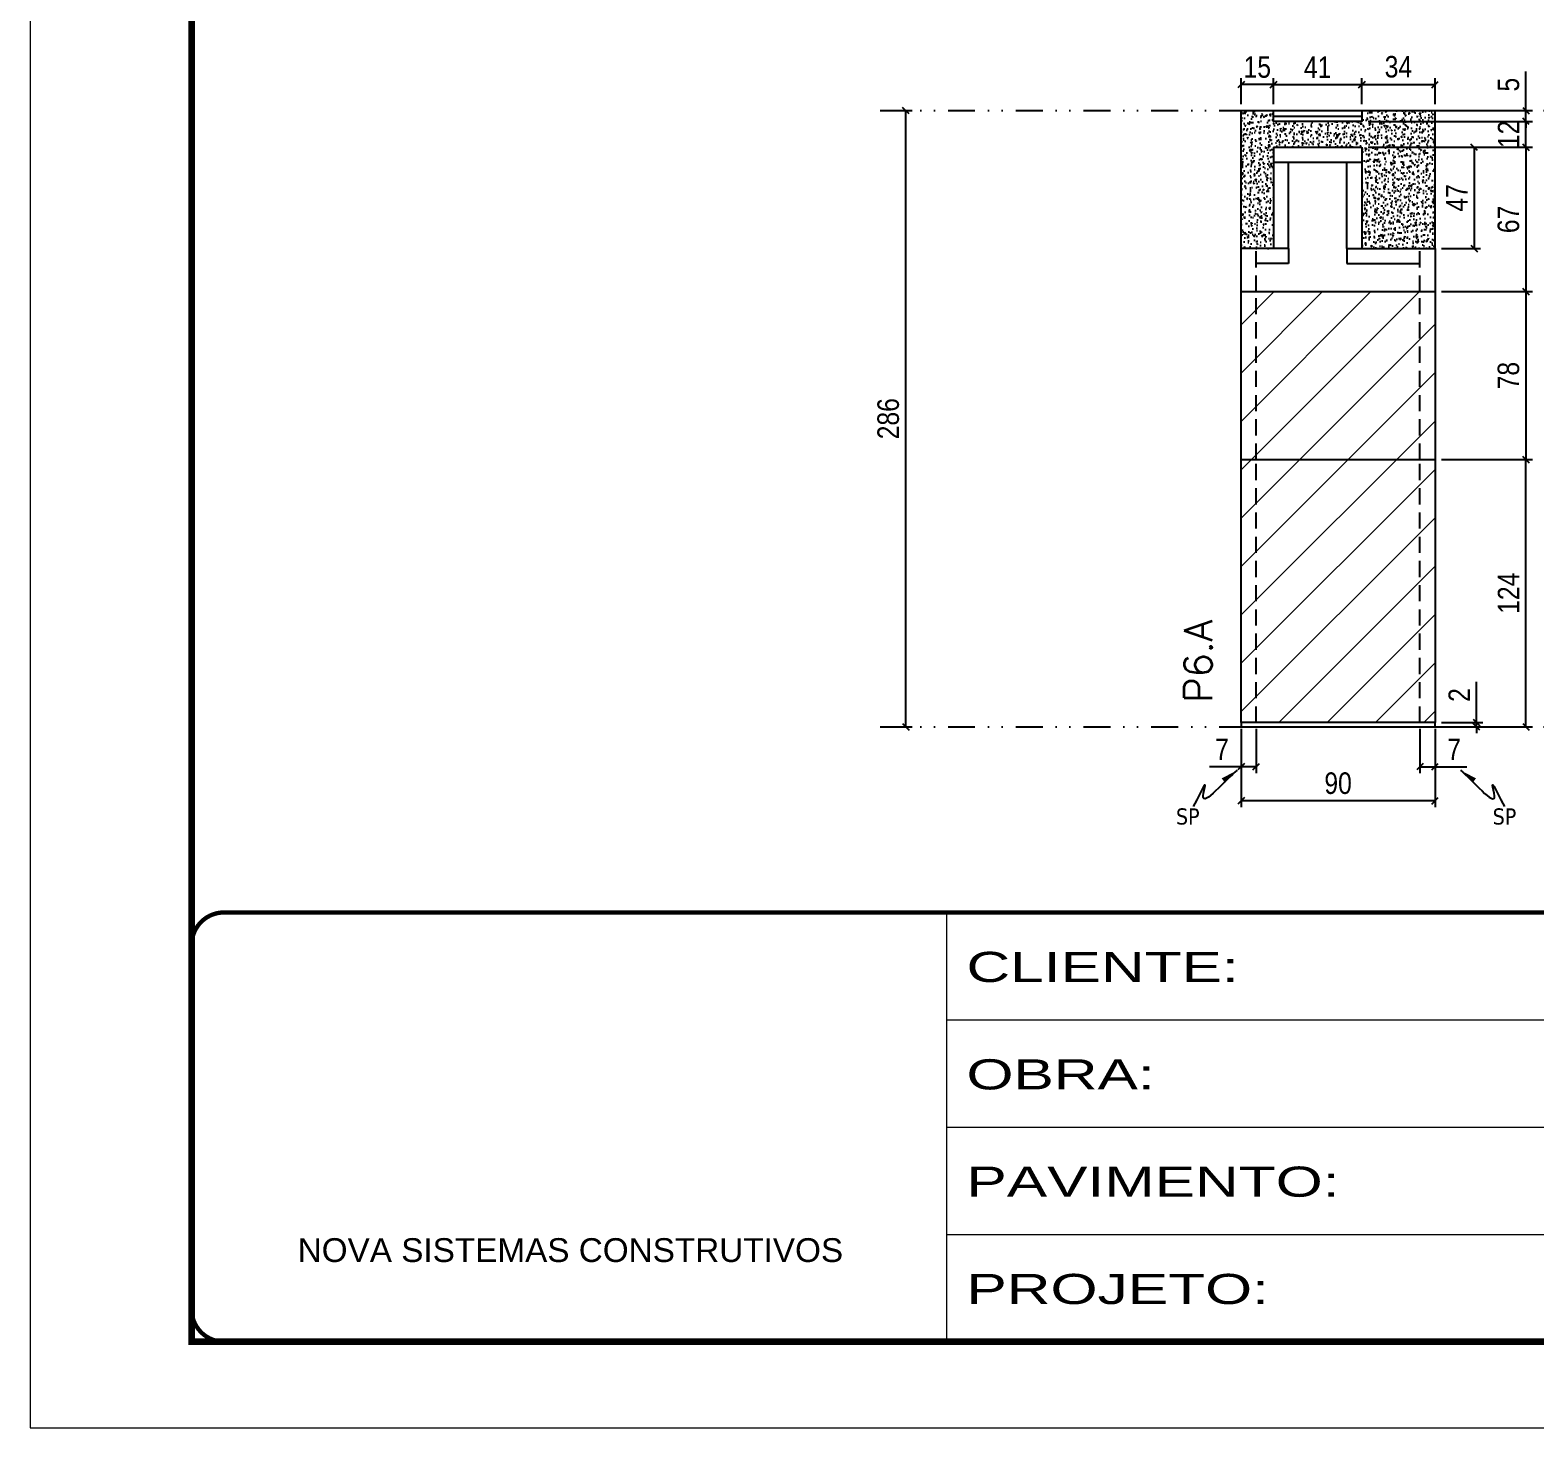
# Model space of a CAD drawing. Extents: x 808 to 7089, y -98 to 17032.
# Drawn here: x 3992 to 4690, y 13685 to 14334 of the extents above; entities that cross this region are included whole.
import ezdxf

# ---------------------------------------------------------------- set-up
doc = ezdxf.new("R2010")
doc.units = 0
for name, pattern in [('CONTINUO', [0]), ('DASHED', [0.75, 0.5, -0.25]), ('DIVIDE2', [0.625, 0.25, -0.125, 0, -0.125, 0, -0.125]), ('HIDDEN', [0.375, 0.25, -0.125])]:
    doc.linetypes.add(name, pattern=pattern)
for name, color, linetype in [('COTA', 241, 'Continuous'), ('Nível', 160, 'Continuous'), ('Painéis', 200, 'Continuous'), ('SARR_2.2x7', 40, 'Continuous'), ('SARR_EDITAR', 141, 'Continuous'), ('Sarrafo de Pressão', 42, 'HIDDEN'), ('texto', 7, 'Continuous')]:
    doc.layers.add(name, color=color, linetype=linetype)
for name, color, linetype, lineweight in [('Folhas', 255, 'Continuous', 9), ('REAPROVEITAMENTO', 251, 'Continuous', 9), ('SARRAFO DE PRESSAO', 251, 'DASHED', 9), ('Texto Seção', 7, 'Continuous', 15)]:
    doc.layers.add(name, color=color, linetype=linetype, lineweight=lineweight)
doc.styles.add('ARIAL', font='arial.ttf')
doc.styles.add('COTA TECNICA', font='techl___.ttf', dxfattribs={"height": 10})
doc.styles.add('COTA TECNICA-50', font='techl___.ttf', dxfattribs={"height": 10})
doc.styles.add('REGUA-120', font='ROMANS.shx', dxfattribs={"height": 15})
doc.styles.get("Standard").update_dxf_attribs({"font": 'arial.ttf'})
doc.styles.add('Tecnologia', font='')
doc.styles.get('Tecnologia').set_extended_font_data('Forgotten Futurist')
doc.dimstyles.new('COTA PAINEL-50', dxfattribs={"dimtxt": 10, "dimasz": 3, "dimexe": 3, "dimexo": 3, "dimgap": 3, "dimtad": 1, "dimdec": 1, "dimzin": 12, "dimdsep": 46, "dimtxsty": 'COTA TECNICA-50', "dimblk1": 'OBLIQUE', "dimblk2": 'OBLIQUE', "dimsah": 1, "dimcen": 0.9, "dimclrd": 4, "dimclre": 4, "dimclrt": 240, "dimadec": 1, "dimazin": 3, "dimtfac": 1, "dimtdec": 1, "dimtmove": 0, "dimatfit": 3, "dimfxl": 1, "dimtolj": 1, "dimtzin": 12, "dimarcsym": 0})
doc.dimstyles.new('PAINEL', dxfattribs={"dimtxt": 10, "dimasz": 3, "dimexe": 3, "dimexo": 3, "dimgap": 3, "dimtad": 1, "dimdec": 1, "dimzin": 12, "dimdsep": 46, "dimtxsty": 'COTA TECNICA', "dimblk1": 'OBLIQUE', "dimblk2": 'OBLIQUE', "dimsah": 1, "dimcen": 0.9, "dimclrd": 4, "dimclre": 4, "dimclrt": 240, "dimadec": 1, "dimazin": 3, "dimtfac": 1, "dimtdec": 1, "dimtmove": 0, "dimatfit": 3, "dimfxl": 1, "dimtolj": 1, "dimtzin": 12, "dimarcsym": 0})
doc.dimstyles.get("Standard").update_dxf_attribs({"dimtxt": 0.18, "dimasz": 0.18, "dimexe": 0.18, "dimexo": 0.0625, "dimgap": 0.09, "dimtad": 0, "dimtih": 1, "dimtoh": 1, "dimdec": 4, "dimzin": 0, "dimdsep": 46, "dimtxsty": 'Standard', "dimcen": 0.09, "dimadec": 0, "dimazin": 0, "dimtfac": 1, "dimtdec": 4, "dimtofl": 0, "dimtmove": 0, "dimatfit": 3, "dimfxl": 1, "dimtolj": 1, "dimtzin": 0, "dimarcsym": 0})

# ---------------------------------------------------------------- blocks, each defined once
blk = doc.blocks.new('9999999999')
at = {"color": 30, "linetype": 'CONTINUO'}
for p, q in [((98564.56, 34230.21), (98564.56, 34429.45)), ((98564.56, 34379.64), (99583.98, 34379.64)), ((98564.56, 34329.83), (99487.98, 34329.83)), ((98564.56, 34280.02), (99487.98, 34280.02))]:
    blk.add_line(p, q, dxfattribs=at)
at = {"color": 30, "linetype": 'CONTINUO', "const_width": 2}
blk.add_lwpolyline([(99583.98, 34230.21), (99583.98, 34414.45, 0.414214), (99568.98, 34429.45), (98228.98, 34429.45, 0.414214), (98213.98, 34414.45), (98213.98, 34245.21, 0.414214), (98228.98, 34230.21), (99583.98, 34230.21)], format="xyb", dxfattribs=at)
at = {"layer": 'Folhas'}
blk.add_lwpolyline([(98138.98, 34190.21), (99623.98, 34190.21), (99623.98, 35240.21), (98138.98, 35240.21)], close=True, dxfattribs=at)
at = {"layer": 'Folhas', "color": 30, "const_width": 3}
blk.add_lwpolyline([(98213.98, 34230.21), (99583.98, 34230.21), (99583.98, 35200.21), (98213.98, 35200.21)], close=True, dxfattribs=at)
at = {"color": 7, "linetype": 'Continuous', "ltscale": 5, "style": 'ARIAL'}
blk.add_text('NOVA SISTEMAS CONSTRUTIVOS', height=11.0592, dxfattribs=at).set_placement((98263.19, 34267.21))
at = {"layer": 'Folhas', "color": 7, "style": 'Tecnologia', "width": 1.5}
for s, p in [('CLIENTE:', (98573.65, 34397.17)), ('OBRA:', (98573.65, 34347.31)), ('PAVIMENTO:', (98573.65, 34297.5)), ('PROJETO:', (98573.65, 34247.69))]:
    blk.add_text(s, height=14, dxfattribs=at).set_placement(p)
blk = doc.blocks.new('_Oblique')
at = {"color": 0, "linetype": 'ByBlock', "lineweight": -2}
blk.add_line((-0.5, -0.5), (0.5, 0.5), dxfattribs=at)
blk = doc.blocks.new('*D2034')
at = {"layer": 'COTA', "color": 4, "lineweight": -2, "transparency": 16777216}
for p, q in [((4389.34, 14296.74), (4401.19, 14296.74)), ((4398.19, 14010.74), (4398.19, 14296.74)), ((4389.34, 14010.74), (4401.19, 14010.74))]:
    blk.add_line(p, q, dxfattribs=at)
at = {"layer": 'Defpoints', "color": 0, "transparency": 16777216}
for p in [(4386.34, 14296.74), (4398.19, 14296.74), (4386.34, 14010.74)]:
    blk.add_point(p, dxfattribs=at)
at = {"layer": 'COTA', "color": 4, "lineweight": -2, "transparency": 16777216, "xscale": 3, "yscale": 3, "zscale": 3}
for p, rotation in [((4398.19, 14296.74), 90), ((4398.19, 14010.74), 270)]:
    blk.add_blockref('_Oblique', p, dxfattribs=dict(at, rotation=rotation))
at = {"layer": 'COTA', "color": 240, "transparency": 16777216, "insert": (4390.06, 14153.74), "char_height": 10, "attachment_point": 5, "rotation": 90, "style": 'COTA TECNICA-50'}
blk.add_mtext('\\A1;286', dxfattribs=at)
blk = doc.blocks.new('*D1434')
at = {"layer": 'COTA', "color": 4, "lineweight": -2, "transparency": 16777216}
for p, q in [((4553.85, 14009.74), (4553.85, 13973.38)), ((4643.85, 14009.74), (4643.85, 13973.38)), ((4643.85, 13976.38), (4553.85, 13976.38))]:
    blk.add_line(p, q, dxfattribs=at)
at = {"layer": 'Defpoints', "color": 0, "transparency": 16777216}
for p in [(4553.85, 14012.74), (4643.85, 14012.74), (4553.85, 13976.38)]:
    blk.add_point(p, dxfattribs=at)
at = {"layer": 'COTA', "color": 4, "lineweight": -2, "transparency": 16777216, "xscale": 3, "yscale": 3, "zscale": 3, "rotation": 180}
blk.add_blockref('_Oblique', (4553.85, 13976.38), dxfattribs=at)
at = {"layer": 'COTA', "color": 4, "lineweight": -2, "transparency": 16777216, "xscale": 3, "yscale": 3, "zscale": 3}
blk.add_blockref('_Oblique', (4643.85, 13976.38), dxfattribs=at)
at = {"layer": 'COTA', "color": 240, "transparency": 16777216, "insert": (4598.85, 13984.51), "char_height": 10, "attachment_point": 5, "style": 'COTA TECNICA'}
blk.add_mtext('\\A1;90', dxfattribs=at)
blk = doc.blocks.new('*D1435')
at = {"layer": 'COTA', "color": 4, "lineweight": -2, "transparency": 16777216}
for p, q in [((4636.85, 14009.74), (4636.85, 13989.23)), ((4643.85, 14007.74), (4643.85, 13989.23)), ((4636.85, 13992.23), (4643.85, 13992.23)), ((4643.85, 13992.23), (4658.58, 13992.23))]:
    blk.add_line(p, q, dxfattribs=at)
at = {"layer": 'Defpoints', "color": 0, "transparency": 16777216}
for p in [(4636.85, 14012.74), (4643.85, 14010.74), (4643.85, 13992.23)]:
    blk.add_point(p, dxfattribs=at)
at = {"layer": 'COTA', "color": 4, "lineweight": -2, "transparency": 16777216, "xscale": 3, "yscale": 3, "zscale": 3, "rotation": 180}
blk.add_blockref('_Oblique', (4636.85, 13992.23), dxfattribs=at)
at = {"layer": 'COTA', "color": 4, "lineweight": -2, "transparency": 16777216, "xscale": 3, "yscale": 3, "zscale": 3}
blk.add_blockref('_Oblique', (4643.85, 13992.23), dxfattribs=at)
at = {"layer": 'COTA', "color": 240, "transparency": 16777216, "insert": (4652.71, 14000.3), "char_height": 10, "attachment_point": 5, "style": 'COTA TECNICA-50'}
blk.add_mtext('\\A1;7', dxfattribs=at)
blk = doc.blocks.new('*D1436')
at = {"layer": 'COTA', "color": 4, "lineweight": -2, "transparency": 16777216}
for p, q in [((4553.85, 14007.74), (4553.85, 13989.23)), ((4560.85, 14009.74), (4560.85, 13989.23)), ((4553.85, 13992.23), (4539.11, 13992.23)), ((4560.85, 13992.23), (4553.85, 13992.23))]:
    blk.add_line(p, q, dxfattribs=at)
at = {"layer": 'Defpoints', "color": 0, "transparency": 16777216}
for p in [(4553.85, 14010.74), (4560.85, 14012.74), (4553.85, 13992.23)]:
    blk.add_point(p, dxfattribs=at)
at = {"layer": 'COTA', "color": 4, "lineweight": -2, "transparency": 16777216, "xscale": 3, "yscale": 3, "zscale": 3, "rotation": 180}
blk.add_blockref('_Oblique', (4553.85, 13992.23), dxfattribs=at)
at = {"layer": 'COTA', "color": 4, "lineweight": -2, "transparency": 16777216, "xscale": 3, "yscale": 3, "zscale": 3}
blk.add_blockref('_Oblique', (4560.85, 13992.23), dxfattribs=at)
at = {"layer": 'COTA', "color": 240, "transparency": 16777216, "insert": (4544.98, 14000.3), "char_height": 10, "attachment_point": 5, "style": 'COTA TECNICA-50'}
blk.add_mtext('\\A1;7', dxfattribs=at)
blk = doc.blocks.new('*D1437')
at = {"layer": 'COTA', "color": 4, "linetype": 'ByBlock', "lineweight": -2, "transparency": 16777216}
for p, q in [((4646.85, 14134.74), (4689.08, 14134.74)), ((4686.08, 14010.74), (4686.08, 14134.74)), ((4646.85, 14010.74), (4689.08, 14010.74))]:
    blk.add_line(p, q, dxfattribs=at)
at = {"layer": 'Defpoints', "color": 0, "linetype": 'ByBlock', "transparency": 16777216}
for p in [(4643.85, 14134.74), (4686.08, 14134.74), (4643.85, 14010.74)]:
    blk.add_point(p, dxfattribs=at)
at = {"layer": 'COTA', "color": 4, "linetype": 'ByBlock', "lineweight": -2, "transparency": 16777216, "xscale": 3, "yscale": 3, "zscale": 3}
for p, rotation in [((4686.08, 14134.74), 90), ((4686.08, 14010.74), 270)]:
    blk.add_blockref('_Oblique', p, dxfattribs=dict(at, rotation=rotation))
at = {"layer": 'COTA', "color": 240, "linetype": 'ByBlock', "transparency": 16777216, "insert": (4678, 14072.74), "char_height": 10, "attachment_point": 5, "rotation": 90, "style": 'COTA TECNICA'}
blk.add_mtext('\\A1;124', dxfattribs=at)
blk = doc.blocks.new('*D1438')
at = {"layer": 'COTA', "color": 4, "lineweight": -2, "transparency": 16777216}
for p, q in [((4663.1, 14012.74), (4663.1, 14031.54)), ((4646.85, 14012.74), (4666.1, 14012.74)), ((4646.85, 14010.74), (4666.1, 14010.74)), ((4663.1, 14010.74), (4663.1, 14012.74)), ((4663.1, 14010.74), (4663.1, 14007.74))]:
    blk.add_line(p, q, dxfattribs=at)
at = {"layer": 'Defpoints', "color": 0, "transparency": 16777216}
for p in [(4643.85, 14012.74), (4643.85, 14010.74), (4663.1, 14010.74)]:
    blk.add_point(p, dxfattribs=at)
at = {"layer": 'COTA', "color": 4, "lineweight": -2, "transparency": 16777216, "xscale": 3, "yscale": 3, "zscale": 3}
for p, rotation in [((4663.1, 14012.74), 270), ((4663.1, 14010.74), 90)]:
    blk.add_blockref('_Oblique', p, dxfattribs=dict(at, rotation=rotation))
at = {"layer": 'COTA', "color": 240, "transparency": 16777216, "insert": (4655.1, 14025.49), "char_height": 10, "attachment_point": 5, "rotation": 90, "style": 'COTA TECNICA-50'}
blk.add_mtext('\\A1;2', dxfattribs=at)
blk = doc.blocks.new('*D1439')
at = {"layer": 'COTA', "color": 4, "linetype": 'ByBlock', "lineweight": -2, "transparency": 16777216}
for p, q in [((4646.85, 14134.74), (4689.08, 14134.74)), ((4686.08, 14010.74), (4686.08, 14134.74)), ((4646.85, 14010.74), (4689.08, 14010.74))]:
    blk.add_line(p, q, dxfattribs=at)
at = {"layer": 'Defpoints', "color": 0, "linetype": 'ByBlock', "transparency": 16777216}
for p in [(4643.85, 14134.74), (4686.08, 14134.74), (4643.85, 14010.74)]:
    blk.add_point(p, dxfattribs=at)
at = {"layer": 'COTA', "color": 4, "linetype": 'ByBlock', "lineweight": -2, "transparency": 16777216, "xscale": 3, "yscale": 3, "zscale": 3}
for p, rotation in [((4686.08, 14134.74), 90), ((4686.08, 14010.74), 270)]:
    blk.add_blockref('_Oblique', p, dxfattribs=dict(at, rotation=rotation))
at = {"layer": 'COTA', "color": 240, "linetype": 'ByBlock', "transparency": 16777216, "insert": (4678, 14072.74), "char_height": 10, "attachment_point": 5, "rotation": 90, "style": 'COTA TECNICA'}
blk.add_mtext('\\A1;124', dxfattribs=at)
blk = doc.blocks.new('*D1407')
at = {"layer": 'COTA', "color": 4, "lineweight": -2, "transparency": 16777216}
for p, q in [((4609.85, 14299.74), (4609.85, 14311.83)), ((4609.85, 14308.83), (4643.85, 14308.83)), ((4643.85, 14299.74), (4643.85, 14311.83))]:
    blk.add_line(p, q, dxfattribs=at)
at = {"layer": 'Defpoints', "color": 0, "transparency": 16777216}
for p in [(4643.85, 14308.83), (4609.85, 14296.74), (4643.85, 14296.74)]:
    blk.add_point(p, dxfattribs=at)
at = {"layer": 'COTA', "color": 4, "lineweight": -2, "transparency": 16777216, "xscale": 3, "yscale": 3, "zscale": 3, "rotation": 180}
blk.add_blockref('_Oblique', (4609.85, 14308.83), dxfattribs=at)
at = {"layer": 'COTA', "color": 4, "lineweight": -2, "transparency": 16777216, "xscale": 3, "yscale": 3, "zscale": 3}
blk.add_blockref('_Oblique', (4643.85, 14308.83), dxfattribs=at)
at = {"layer": 'COTA', "color": 240, "transparency": 16777216, "insert": (4626.85, 14317.05), "char_height": 10, "attachment_point": 5, "style": 'COTA TECNICA-50'}
blk.add_mtext('\\A1;34', dxfattribs=at)
blk = doc.blocks.new('*D1413')
at = {"layer": 'COTA', "color": 4, "lineweight": -2, "transparency": 16777216}
for p, q in [((4612.85, 14279.74), (4689.08, 14279.74)), ((4686.08, 14279.74), (4686.08, 14212.74)), ((4646.85, 14212.74), (4689.08, 14212.74))]:
    blk.add_line(p, q, dxfattribs=at)
at = {"layer": 'Defpoints', "color": 0, "transparency": 16777216}
for p in [(4609.85, 14279.74), (4643.85, 14212.74), (4686.08, 14212.74)]:
    blk.add_point(p, dxfattribs=at)
at = {"layer": 'COTA', "color": 4, "lineweight": -2, "transparency": 16777216, "xscale": 3, "yscale": 3, "zscale": 3}
for p, rotation in [((4686.08, 14279.74), 90), ((4686.08, 14212.74), 270)]:
    blk.add_blockref('_Oblique', p, dxfattribs=dict(at, rotation=rotation))
at = {"layer": 'COTA', "color": 240, "transparency": 16777216, "insert": (4677.97, 14246.24), "char_height": 10, "attachment_point": 5, "rotation": 90, "style": 'COTA TECNICA'}
blk.add_mtext('\\A1;67', dxfattribs=at)
blk = doc.blocks.new('*D2026')
at = {"layer": 'COTA', "color": 4, "lineweight": -2, "transparency": 16777216}
for p, q in [((4646.85, 14212.74), (4689.08, 14212.74)), ((4686.08, 14212.74), (4686.08, 14134.74)), ((4646.85, 14134.74), (4689.08, 14134.74))]:
    blk.add_line(p, q, dxfattribs=at)
at = {"layer": 'Defpoints', "color": 0, "transparency": 16777216}
for p in [(4643.85, 14212.74), (4643.85, 14134.74), (4686.08, 14134.74)]:
    blk.add_point(p, dxfattribs=at)
at = {"layer": 'COTA', "color": 4, "lineweight": -2, "transparency": 16777216, "xscale": 3, "yscale": 3, "zscale": 3}
for p, rotation in [((4686.08, 14212.74), 90), ((4686.08, 14134.74), 270)]:
    blk.add_blockref('_Oblique', p, dxfattribs=dict(at, rotation=rotation))
at = {"layer": 'COTA', "color": 240, "transparency": 16777216, "insert": (4677.98, 14173.74), "char_height": 10, "attachment_point": 5, "rotation": 90, "style": 'COTA TECNICA'}
blk.add_mtext('\\A1;78', dxfattribs=at)
blk = doc.blocks.new('*D2027')
at = {"layer": 'COTA', "color": 4, "lineweight": -2, "transparency": 16777216}
for p, q in [((4612.85, 14279.74), (4665.03, 14279.74)), ((4662.03, 14279.74), (4662.03, 14232.74)), ((4646.85, 14232.74), (4665.03, 14232.74))]:
    blk.add_line(p, q, dxfattribs=at)
at = {"layer": 'Defpoints', "color": 0, "transparency": 16777216}
for p in [(4609.85, 14279.74), (4643.85, 14232.74), (4662.03, 14232.74)]:
    blk.add_point(p, dxfattribs=at)
at = {"layer": 'COTA', "color": 4, "lineweight": -2, "transparency": 16777216, "xscale": 3, "yscale": 3, "zscale": 3}
for p, rotation in [((4662.03, 14279.74), 90), ((4662.03, 14232.74), 270)]:
    blk.add_blockref('_Oblique', p, dxfattribs=dict(at, rotation=rotation))
at = {"layer": 'COTA', "color": 240, "transparency": 16777216, "insert": (4653.95, 14256.24), "char_height": 10, "attachment_point": 5, "rotation": 90, "style": 'COTA TECNICA'}
blk.add_mtext('\\A1;47', dxfattribs=at)
blk = doc.blocks.new('*D1414')
at = {"layer": 'COTA', "color": 4, "lineweight": -2, "transparency": 16777216}
for p, q in [((4553.85, 14299.74), (4553.85, 14311.83)), ((4568.85, 14308.83), (4553.85, 14308.83)), ((4568.85, 14299.74), (4568.85, 14311.83))]:
    blk.add_line(p, q, dxfattribs=at)
at = {"layer": 'Defpoints', "color": 0, "transparency": 16777216}
for p in [(4553.85, 14308.83), (4553.85, 14296.74), (4568.85, 14296.74)]:
    blk.add_point(p, dxfattribs=at)
at = {"layer": 'COTA', "color": 4, "lineweight": -2, "transparency": 16777216, "xscale": 3, "yscale": 3, "zscale": 3, "rotation": 180}
blk.add_blockref('_Oblique', (4553.85, 14308.83), dxfattribs=at)
at = {"layer": 'COTA', "color": 4, "lineweight": -2, "transparency": 16777216, "xscale": 3, "yscale": 3, "zscale": 3}
blk.add_blockref('_Oblique', (4568.85, 14308.83), dxfattribs=at)
at = {"layer": 'COTA', "color": 240, "transparency": 16777216, "insert": (4561.35, 14316.94), "char_height": 10, "attachment_point": 5, "style": 'COTA TECNICA'}
blk.add_mtext('\\A1;15', dxfattribs=at)
blk = doc.blocks.new('*D2028')
at = {"layer": 'COTA', "color": 4, "lineweight": -2, "transparency": 16777216}
for p, q in [((4612.85, 14291.74), (4689.08, 14291.74)), ((4686.08, 14279.74), (4686.08, 14291.74)), ((4612.85, 14279.74), (4689.08, 14279.74))]:
    blk.add_line(p, q, dxfattribs=at)
at = {"layer": 'Defpoints', "color": 0, "transparency": 16777216}
for p in [(4609.85, 14291.74), (4686.08, 14291.74), (4609.85, 14279.74)]:
    blk.add_point(p, dxfattribs=at)
at = {"layer": 'COTA', "color": 4, "lineweight": -2, "transparency": 16777216, "xscale": 3, "yscale": 3, "zscale": 3}
for p, rotation in [((4686.08, 14291.74), 90), ((4686.08, 14279.74), 270)]:
    blk.add_blockref('_Oblique', p, dxfattribs=dict(at, rotation=rotation))
at = {"layer": 'COTA', "color": 240, "transparency": 16777216, "insert": (4678.02, 14285.74), "char_height": 10, "attachment_point": 5, "rotation": 90, "style": 'COTA TECNICA'}
blk.add_mtext('\\A1;12', dxfattribs=at)
blk = doc.blocks.new('*D2029')
at = {"layer": 'COTA', "color": 4, "lineweight": -2, "transparency": 16777216}
for p, q in [((4686.08, 14296.74), (4686.08, 14314.84)), ((4612.85, 14296.74), (4689.08, 14296.74)), ((4686.08, 14291.74), (4686.08, 14296.74)), ((4612.85, 14291.74), (4689.08, 14291.74)), ((4686.08, 14291.74), (4686.08, 14288.74))]:
    blk.add_line(p, q, dxfattribs=at)
at = {"layer": 'Defpoints', "color": 0, "transparency": 16777216}
for p in [(4609.85, 14296.74), (4686.08, 14296.74), (4609.85, 14291.74)]:
    blk.add_point(p, dxfattribs=at)
at = {"layer": 'COTA', "color": 4, "lineweight": -2, "transparency": 16777216, "xscale": 3, "yscale": 3, "zscale": 3}
for p, rotation in [((4686.08, 14296.74), 270), ((4686.08, 14291.74), 90)]:
    blk.add_blockref('_Oblique', p, dxfattribs=dict(at, rotation=rotation))
at = {"layer": 'COTA', "color": 240, "transparency": 16777216, "insert": (4677.97, 14308.79), "char_height": 10, "attachment_point": 5, "rotation": 90, "style": 'COTA TECNICA'}
blk.add_mtext('\\A1;5', dxfattribs=at)
blk = doc.blocks.new('*D2030')
at = {"layer": 'COTA', "color": 4, "lineweight": -2, "transparency": 16777216}
for p, q in [((4568.85, 14299.74), (4568.85, 14311.83)), ((4568.85, 14308.83), (4609.85, 14308.83)), ((4609.85, 14299.74), (4609.85, 14311.83))]:
    blk.add_line(p, q, dxfattribs=at)
at = {"layer": 'Defpoints', "color": 0, "transparency": 16777216}
for p in [(4609.85, 14308.83), (4568.85, 14296.74), (4609.85, 14296.74)]:
    blk.add_point(p, dxfattribs=at)
at = {"layer": 'COTA', "color": 4, "lineweight": -2, "transparency": 16777216, "xscale": 3, "yscale": 3, "zscale": 3, "rotation": 180}
blk.add_blockref('_Oblique', (4568.85, 14308.83), dxfattribs=at)
at = {"layer": 'COTA', "color": 4, "lineweight": -2, "transparency": 16777216, "xscale": 3, "yscale": 3, "zscale": 3}
blk.add_blockref('_Oblique', (4609.85, 14308.83), dxfattribs=at)
at = {"layer": 'COTA', "color": 240, "transparency": 16777216, "insert": (4589.35, 14316.91), "char_height": 10, "attachment_point": 5, "style": 'COTA TECNICA'}
blk.add_mtext('\\A1;41', dxfattribs=at)

msp = doc.modelspace()

# ---------------------------------------------------------------- hatches: boundary and pattern name
at = {"layer": 'COTA', "linetype": 'ByBlock'}
h = msp.add_hatch(dxfattribs=at)
h.set_pattern_fill('AR-CONC', color=256, scale=0.03)
h.set_pattern_definition([(50, (-3893.2415, 10184.7484), (5.46554, -0.4781726), [0.5715, -6.2865]), (355, (-3893.2415, 10184.7484), (-1.0573026, 5.7317054), [0.4572, -5.0292175]), (100.451445, (-3892.786, 10184.7086), (4.4082374, 5.2535326), [0.4857003, -5.3427073]), (46.1842, (-3893.2415, 10186.2724), (8.132371, -1.26127), [0.85725, -9.42975]), (96.63556, (-3892.564, 10186.167), (7.122124, 7.422784), [0.728551, -8.014068]), (351.18415, (-3893.2415, 10186.272), (7.122124, 7.422784), [0.685799, -7.543792]), (21, (-3892.4795, 10185.8914), (4.5484317, -3.067956), [0.5715, -6.2865]), (326, (-3892.4795, 10185.8914), (1.854061, 5.525639), [0.4572, -5.0292]), (71.451445, (-3892.1005, 10185.636), (6.4024926, 2.457683), [0.4857003, -5.342698]), (37.5, (-3893.2415, 10184.7484), (0.0926581, 2.53665117), [0, -4.96824, 0, -5.1054, 0, -5.04825]), (7.5, (-3893.2415, 10184.7484), (2.0045899, 3.00541724), [0, -2.91084, 0, -4.85394, 0, -1.92405]), (327.5, (-3894.9408, 10184.7484), (4.06771786, -0.1718623), [0, -1.905, 0, -5.9436, 0, -7.8867]), (317.5, (-3895.7028, 10184.7484), (4.4438754, 0.7627947), [0, -2.4765, 0, -3.94716, 0, -5.6007])])
h.paths.add_polyline_path([(4568.85, 14291.74), (4568.85, 14296.74), (4553.85, 14296.74), (4553.85, 14232.74), (4568.85, 14232.74), (4568.85, 14279.74), (4609.85, 14279.74), (4609.85, 14232.74), (4643.85, 14232.74), (4643.85, 14296.74), (4609.85, 14296.74), (4609.85, 14291.74)])
at = {"layer": 'REAPROVEITAMENTO', "linetype": 'ByBlock'}
h = msp.add_hatch(dxfattribs=at)
h.set_pattern_fill('ANSI31', color=256, scale=5, style=2)
h.set_pattern_definition([(45, (967.671, 5088.338), (-11.22532, 11.22532), [])])
h.paths.add_polyline_path([(4643.85, 14212.74), (4553.85, 14212.74), (4553.85, 14012.74), (4643.85, 14012.74)])

# ---------------------------------------------------------------- linework, layer by layer
at = {"layer": 'COTA', "linetype": 'ByBlock'}
for p, q in [((4553.85, 14296.74), (4553.85, 14296.74)), ((4553.85, 14232.74), (4553.85, 14296.74)), ((4553.85, 14296.74), (4568.85, 14296.74)), ((4609.85, 14296.74), (4643.85, 14296.74)), ((4643.85, 14232.74), (4643.85, 14296.74)), ((4553.85, 14232.74), (4553.85, 14232.74))]:
    msp.add_line(p, q, dxfattribs=at)
at = {"layer": 'Nível', "color": 4, "linetype": 'DIVIDE2', "ltscale": 50}
for p, q in [((4386.34, 14296.74), (5436.67, 14296.74)), ((4386.34, 14010.74), (5436.67, 14010.74))]:
    msp.add_line(p, q, dxfattribs=at)
at = {"layer": 'Painéis'}
for p, q in [((4568.85, 14279.74), (4609.85, 14279.74)), ((4568.85, 14279.74), (4568.85, 14232.74)), ((4609.85, 14279.74), (4609.85, 14232.74)), ((4553.85, 14134.74), (4553.85, 14232.74)), ((4568.85, 14232.74), (4553.85, 14232.74)), ((4609.85, 14232.74), (4643.85, 14232.74)), ((4643.85, 14232.74), (4643.85, 14134.74)), ((4553.85, 14212.74), (4643.85, 14212.74))]:
    msp.add_line(p, q, dxfattribs=at)
for points in [[(4568.85, 14296.74), (4609.85, 14296.74), (4609.85, 14291.74), (4568.85, 14291.74)], [(4553.85, 14134.74), (4643.85, 14134.74), (4643.85, 14012.74), (4553.85, 14012.74)], [(4553.85, 14010.74), (4643.85, 14010.74), (4643.85, 14012.74), (4553.85, 14012.74)]]:
    msp.add_lwpolyline(points, close=True, dxfattribs=at)
at = {"layer": 'SARR_2.2x7'}
for p, q in [((4568.85, 14272.74), (4609.85, 14272.74)), ((4575.85, 14232.74), (4575.85, 14272.74)), ((4602.85, 14232.74), (4602.85, 14272.74)), ((4575.85, 14232.74), (4568.85, 14232.74)), ((4575.85, 14232.74), (4575.85, 14225.74)), ((4602.85, 14232.74), (4609.85, 14232.74)), ((4602.85, 14232.74), (4602.85, 14225.74)), ((4575.85, 14225.74), (4560.85, 14225.74)), ((4602.85, 14225.74), (4636.85, 14225.74))]:
    msp.add_line(p, q, dxfattribs=at)
at = {"layer": 'SARR_EDITAR', "linetype": 'Continuous'}
msp.add_line((4568.85, 14294.24), (4609.85, 14294.24), dxfattribs=at)
at = {"layer": 'Sarrafo de Pressão', "ltscale": 30}
for p, q in [((4560.85, 14212.74), (4560.85, 14232.74)), ((4636.85, 14212.74), (4636.85, 14232.74)), ((4560.85, 14134.74), (4560.85, 14212.74)), ((4636.85, 14134.74), (4636.85, 14212.74)), ((4560.85, 14012.74), (4560.85, 14134.74)), ((4636.85, 14012.74), (4636.85, 14134.74))]:
    msp.add_line(p, q, dxfattribs=at)

# ---------------------------------------------------------------- block references
at = {"layer": 'SARRAFO DE PRESSAO', "color": 6, "linetype": 'ByBlock'}
msp.add_blockref('9999999999', (-94147.31, -20504.88), dxfattribs=at)

# ---------------------------------------------------------------- texts
at = {"layer": 'texto', "color": 0, "char_height": 7.5, "attachment_point": 5}
for insert in [(4529.07, 13969.06), (4676.09, 13969.06)]:
    msp.add_mtext('{\\fTahoma|b0|i0|c0|p34;\\C4;SP}', dxfattribs=dict(at, insert=insert))
at = {"layer": 'Texto Seção', "insert": (4540.38, 14021.99), "char_height": 13, "width": 285.3299, "attachment_point": 7, "rotation": 90, "style": 'REGUA-120'}
msp.add_mtext('P6.A', dxfattribs=at)

# ---------------------------------------------------------------- dimensions: what is measured, and where the dimension line sits
at = {"layer": 'COTA'}
dim = msp.add_linear_dim(base=(4553.85, 14308.83), p1=(4568.85, 14296.74), p2=(4553.85, 14296.74), dimstyle='PAINEL', dxfattribs=at)
dim.commit()
dim.dimension.update_dxf_attribs({"geometry": '*D1414', "text_midpoint": (4561.35, 14308.83), "dimtype": 160})
for base, p1, p2, dimstyle, picture, middle in [((4609.85, 14308.83), (4568.85, 14296.74), (4609.85, 14296.74), 'PAINEL', '*D2030', (4589.35, 14316.91)), ((4643.85, 14308.83), (4609.85, 14296.74), (4643.85, 14296.74), 'COTA PAINEL-50', '*D1407', (4626.85, 14317.05)), ((4643.85, 13992.23), (4636.85, 14012.74), (4643.85, 14010.74), 'COTA PAINEL-50', '*D1435', (4652.71, 14000.3))]:
    dim = msp.add_linear_dim(base=base, p1=p1, p2=p2, dimstyle=dimstyle, dxfattribs=at)
    dim.commit()
    dim.dimension.update_dxf_attribs({"geometry": picture, "text_midpoint": middle})
for base, p1, p2, angle, dimstyle, picture, middle in [((4686.08, 14296.74), (4609.85, 14291.74), (4609.85, 14296.74), 90, 'PAINEL', '*D2029', (4677.97, 14308.79)), ((4398.19, 14296.74), (4386.34, 14010.74), (4386.34, 14296.74), 90, 'COTA PAINEL-50', '*D2034', (4390.06, 14153.74)), ((4686.08, 14212.74), (4609.85, 14279.74), (4643.85, 14212.74), 90, 'PAINEL', '*D1413', (4677.97, 14246.24)), ((4662.03, 14232.74), (4609.85, 14279.74), (4643.85, 14232.74), 90, 'PAINEL', '*D2027', (4653.95, 14256.24)), ((4686.08, 14134.74), (4643.85, 14212.74), (4643.85, 14134.74), 90, 'PAINEL', '*D2026', (4677.98, 14173.74)), ((4553.85, 13992.23), (4560.85, 14012.74), (4553.85, 14010.74), 180, 'COTA PAINEL-50', '*D1436', (4544.98, 14000.3))]:
    dim = msp.add_linear_dim(base=base, p1=p1, p2=p2, angle=angle, dimstyle=dimstyle, dxfattribs=at)
    dim.commit()
    dim.dimension.update_dxf_attribs({"geometry": picture, "text_midpoint": middle})
for base, p1, p2, dimstyle, picture, middle in [((4686.08, 14291.74), (4609.85, 14279.74), (4609.85, 14291.74), 'PAINEL', '*D2028', (4686.08, 14285.74)), ((4663.1, 14010.74), (4643.85, 14012.74), (4643.85, 14010.74), 'COTA PAINEL-50', '*D1438', (4663.1, 14025.49))]:
    dim = msp.add_linear_dim(base=base, p1=p1, p2=p2, angle=90, dimstyle=dimstyle, dxfattribs=at)
    dim.commit()
    dim.dimension.update_dxf_attribs({"geometry": picture, "text_midpoint": middle, "dimtype": 160})
at = {"layer": 'COTA', "linetype": 'ByBlock'}
for picture in ['*D1437', '*D1439']:
    dim = msp.add_aligned_dim(p1=(4643.85, 14010.74), p2=(4643.85, 14134.74), distance=-42.23, dimstyle='PAINEL', dxfattribs=at)
    dim.commit()
    dim.dimension.update_dxf_attribs({"geometry": picture, "text_midpoint": (4678, 14072.74)})
at = {"layer": 'COTA'}
dim = msp.add_linear_dim(base=(4553.85, 13976.38), p1=(4643.85, 14012.74), p2=(4553.85, 14012.74), angle=180, dimstyle='PAINEL', override={"dimarcsym": 2}, dxfattribs=at)
dim.commit()
dim.dimension.update_dxf_attribs({"geometry": '*D1434', "text_midpoint": (4598.85, 13984.51)})

# ---------------------------------------------------------------- leaders
at = {"layer": 'COTA', "path_type": 1}
for points in [[(4552.02, 13990.56), (4536.23, 13978.72), (4537.16, 13983.53), (4531.6, 13973.75)], [(4655.67, 13990.56), (4671.46, 13978.72), (4670.54, 13983.53), (4676.09, 13973.75)]]:
    msp.add_leader(points, dimstyle='Standard', override={"dimasz": 8}, dxfattribs=at)

doc.saveas('drawing.dxf')
